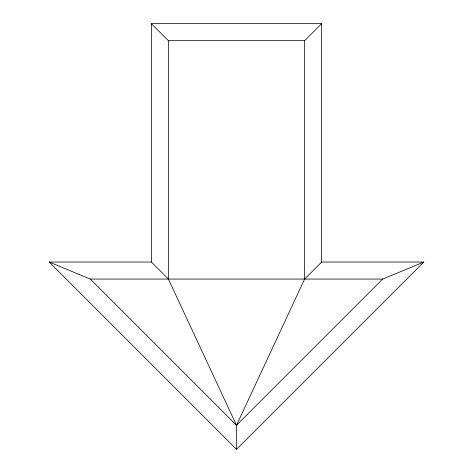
<?xml version="1.0" encoding="UTF-8"?>
<svg xmlns="http://www.w3.org/2000/svg" width="473" height="473" viewBox="0 0 473 473"><rect width="100%" height="100%" fill="white"/><g stroke="black" fill="none" stroke-linecap="round" stroke-linejoin="round"><path stroke-width="0.71" d="M49.192 262.042L90.302 279.07L236.5 425.268L304.612 279.07L321.64 262.042L321.64 23.65L151.36 23.65L151.36 262.042L168.388 279.07L236.5 425.268L236.5 449.35L49.192 262.042L151.36 262.042M304.612 279.07L304.612 40.678L321.64 23.65M236.5 425.268L382.698 279.07L423.808 262.042L321.64 262.042M236.5 449.35L423.808 262.042M151.36 23.65L168.388 40.678L304.612 40.678M90.302 279.07L382.698 279.07M168.388 40.678L168.388 279.07"/></g></svg>
